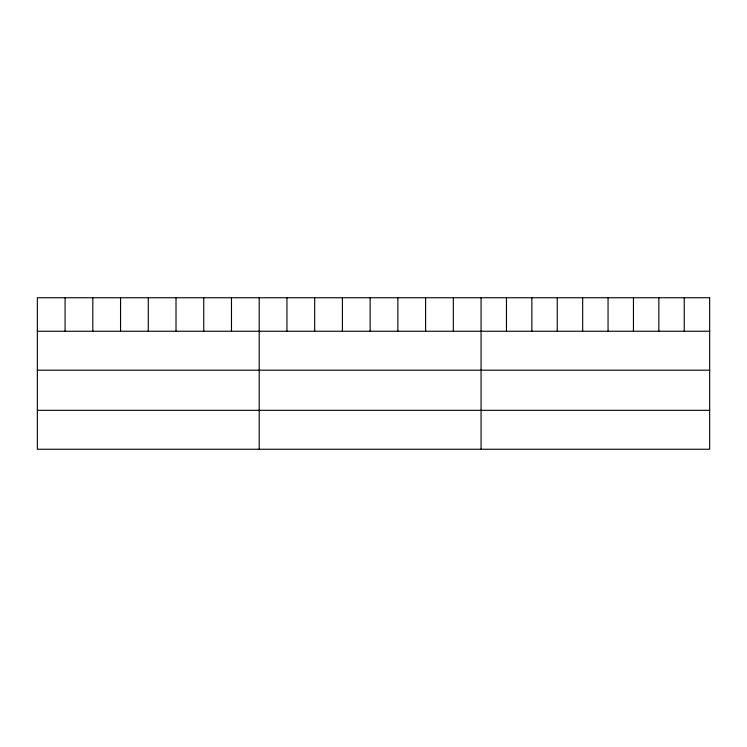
<?xml version="1.0" encoding="UTF-8"?>
<svg xmlns="http://www.w3.org/2000/svg" width="747" height="747" viewBox="0 0 747 747"><rect width="100%" height="100%" fill="white"/><g stroke="black" fill="none" stroke-linecap="round" stroke-linejoin="round"><path stroke-width="1.12" d="M37.35 331.248L709.65 331.248M37.35 370.185L709.65 370.185M37.35 410.318L709.65 410.318M684.252 297.745L684.252 331.248M658.854 297.745L658.854 331.248M633.456 297.745L633.456 331.248M608.058 297.745L608.058 331.248M582.66 297.745L582.66 331.248M557.262 297.745L557.262 331.248M531.864 297.745L531.864 331.248M506.466 297.745L506.466 331.248M481.068 297.745L481.068 449.255M453.336 297.745L453.336 331.248M425.603 297.745L425.603 331.248M397.871 297.745L397.871 331.248M370.138 297.745L370.138 331.248M342.406 297.745L342.406 331.248M314.674 297.745L314.674 331.248M286.941 297.745L286.941 331.248M259.209 297.745L259.209 449.255M231.477 297.745L231.477 331.248M203.744 297.745L203.744 331.248M176.012 297.745L176.012 331.248M148.28 297.745L148.28 331.248M120.547 297.745L120.547 331.248M92.815 297.745L92.815 331.248M65.082 297.745L65.082 331.248M709.65 297.745L37.35 297.745L37.35 449.255L709.65 449.255L709.65 297.745"/></g></svg>
